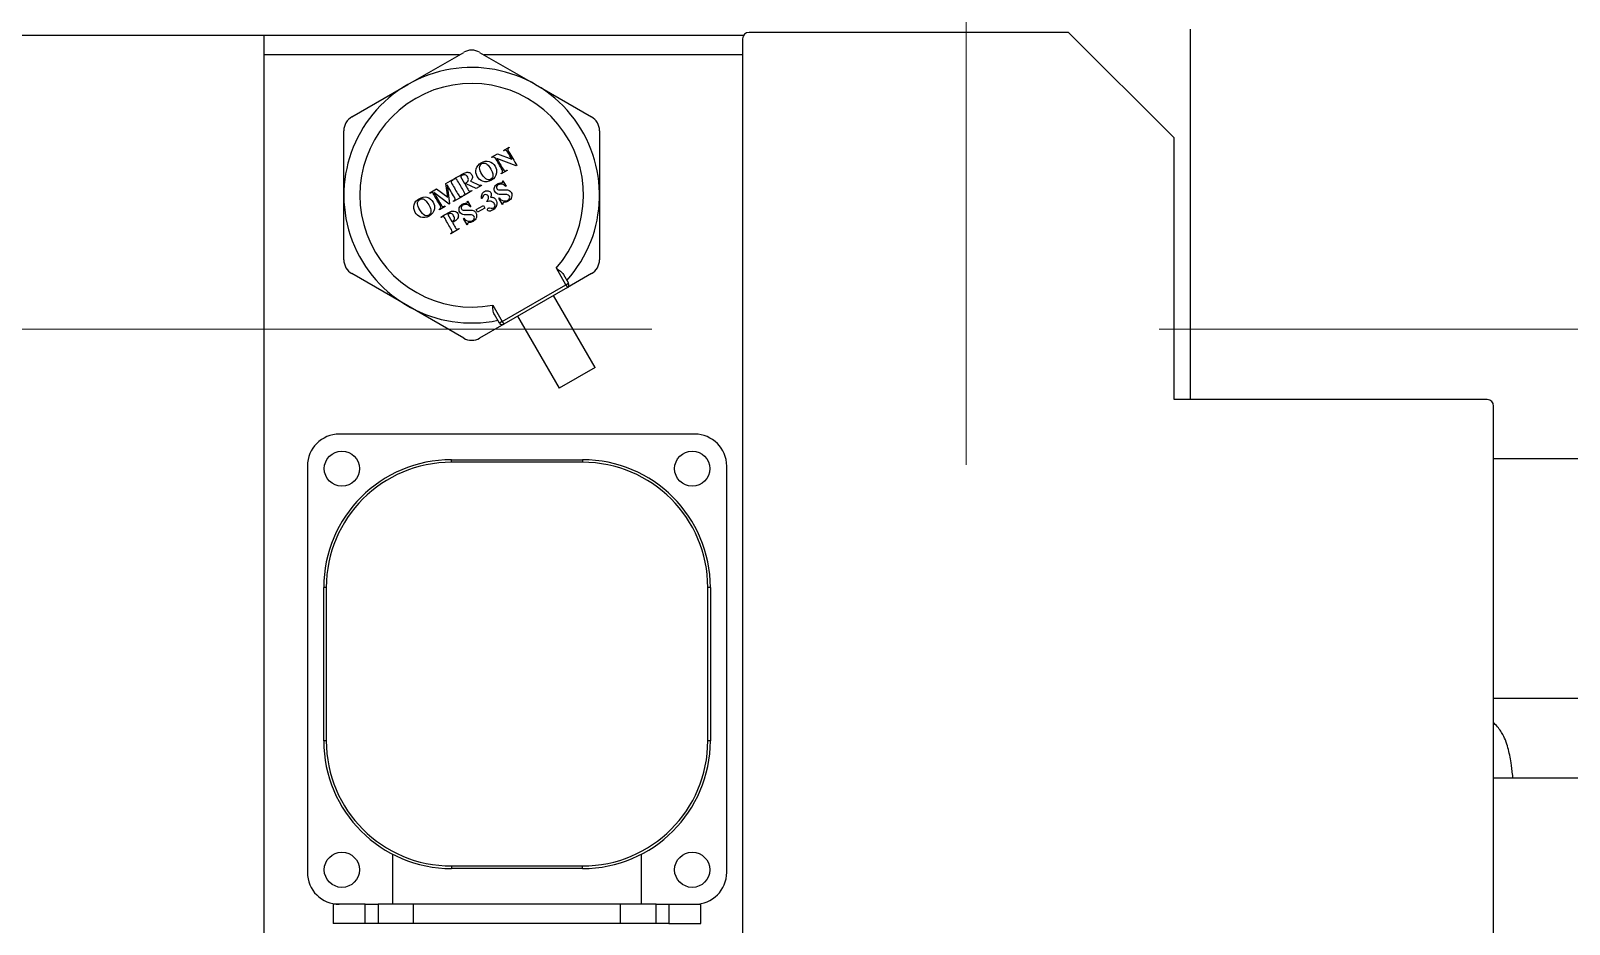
# Model space of a CAD drawing. Header units: millimetres. Extents: x 3795014 to 4300160, y 3869364 to 4016788.
# Drawn here: x 4225969.9 to 4226210.7, y 3924182.4 to 3924322.3 of the extents above; entities that cross this region are included whole.
import ezdxf

# ---------------------------------------------------------------- set-up
doc = ezdxf.new("R2010")
doc.units = ezdxf.units.MM
doc.linetypes.add('осевая2', pattern=[28.575, 19.05, -3.175, 3.175, -3.175])
doc.layers.add('линия перехода', color=7, linetype='Continuous')
doc.layers.add('оси', color=7, linetype='осевая2', lineweight=13)
doc.layers.add('основная', color=7, linetype='Continuous', lineweight=50)

msp = doc.modelspace()

# ---------------------------------------------------------------- linework, layer by layer
at = {"layer": 'линия перехода', "color": 0, "linetype": 'Continuous', "lineweight": -3}
for p, q in [((4226037.03, 3924318.53), (4226006.43, 3924318.53)), ((4226081.32, 3924318.53), (4226040.82, 3924318.53)), ((4226053.65, 3924282.52), (4226052.17, 3924285.09)), ((4226043.69, 3924276.77), (4226053.65, 3924282.52)), ((4226053.65, 3924282.52), (4226054.08, 3924282.77)), ((4226053.65, 3924282.52), (4226053.9, 3924282.09)), ((4226042.21, 3924279.34), (4226043.69, 3924276.77)), ((4226043.69, 3924276.77), (4226043.26, 3924276.52)), ((4226043.69, 3924276.77), (4226043.94, 3924276.34)), ((4226035.77, 3924254.73), (4226035.77, 3924255.13)), ((4226056.27, 3924254.73), (4226035.77, 3924254.73)), ((4226056.27, 3924255.13), (4226056.27, 3924254.73)), ((4226016.17, 3924235.13), (4226015.77, 3924235.13)), ((4226016.17, 3924235.13), (4226016.17, 3924211.13)), ((4226075.87, 3924211.13), (4226075.87, 3924235.13)), ((4226076.27, 3924235.13), (4226075.87, 3924235.13)), ((4226016.17, 3924211.13), (4226015.77, 3924211.13)), ((4226076.27, 3924211.13), (4226075.87, 3924211.13)), ((4226035.77, 3924191.53), (4226056.27, 3924191.53)), ((4226035.77, 3924191.53), (4226035.77, 3924191.13)), ((4226056.27, 3924191.13), (4226056.27, 3924191.53)), ((4226024.27, 3924185.53), (4226024.27, 3924182.53)), ((4226067.77, 3924182.53), (4226067.77, 3924185.53))]:
    msp.add_line(p, q, dxfattribs=at)
for centre, radius, start, end in [((4226038.92, 3924296.53), 17.5, 319.1821, 280.8179), ((4226035.77, 3924235.13), 19.6, 90, 180), ((4226056.27, 3924235.13), 19.6, 0, 90), ((4226035.77, 3924211.13), 19.6, 180, 270), ((4226056.27, 3924211.13), 19.6, 270, 0)]:
    msp.add_arc(centre, radius, start, end, dxfattribs=at)
at = {"layer": 'оси', "ltscale": 25}
for p, q in [((4226116.32, 3929175.59), (4226116.32, 3920275.59)), ((4217732.73, 3924275.59), (4229531.19, 3924275.59))]:
    msp.add_line(p, q, dxfattribs=at)
at = {"layer": 'основная', "color": 0, "linetype": 'Continuous', "lineweight": -3}
for p, q in [((4226132.33, 3924322.03), (4226082.32, 3924322.03)), ((4226148.83, 3924305.53), (4226132.33, 3924322.03)), ((4226151.42, 3924264.53), (4226151.42, 3924322.53)), ((4226006.43, 3924321.53), (4225945.42, 3924321.53)), ((4226081.42, 3924321.53), (4226006.43, 3924321.53)), ((4226006.43, 3924101.53), (4226006.43, 3924321.53)), ((4226081.32, 3924321.03), (4226081.32, 3924167.53)), ((4226081.42, 3924321.47), (4226081.42, 3924321.53)), ((4226028.92, 3924313.85), (4226037.67, 3924318.9)), ((4226040.17, 3924318.9), (4226048.92, 3924313.85)), ((4226020.17, 3924308.8), (4226028.92, 3924313.85)), ((4226048.92, 3924313.85), (4226057.67, 3924308.8)), ((4226018.92, 3924296.53), (4226018.92, 3924306.64)), ((4226058.92, 3924306.64), (4226058.92, 3924296.53)), ((4226148.83, 3924264.53), (4226148.83, 3924305.53)), ((4226042.03, 3924302.49), (4226042.97, 3924303.03)), ((4226042.07, 3924302.42), (4226042.03, 3924302.49)), ((4226042.97, 3924303.03), (4226045.2, 3924302.16)), ((4226043.89, 3924303.56), (4226044.77, 3924304.06)), ((4226043.93, 3924303.49), (4226043.89, 3924303.56)), ((4226044.77, 3924304.06), (4226044.8, 3924304)), ((4226045.9, 3924301.14), (4226042.86, 3924302.3)), ((4226044.5, 3924300.4), (4226043.56, 3924299.86)), ((4226044.46, 3924300.47), (4226044.5, 3924300.4)), ((4226045.97, 3924301.18), (4226045.9, 3924301.14)), ((4226034.88, 3924298.36), (4226035.95, 3924298.97)), ((4226035.17, 3924296.22), (4226034.88, 3924298.36)), ((4226035.08, 3924298.16), (4226035.46, 3924295.19)), ((4226035.95, 3924298.97), (4226035.99, 3924298.91)), ((4226036.14, 3924299), (4226036.1, 3924299.06)), ((4226037.17, 3924299.48), (4226037.82, 3924298.35)), ((4226038.08, 3924298.3), (4226037.91, 3924298.2)), ((4226039.63, 3924297.59), (4226038.08, 3924298.3)), ((4226040.45, 3924298.07), (4226039.63, 3924297.59)), ((4226040.41, 3924298.14), (4226040.45, 3924298.07)), ((4226043.56, 3924299.86), (4226043.52, 3924299.93)), ((4226043.75, 3924298.76), (4226043.81, 3924298.79)), ((4226043.81, 3924298.79), (4226044.33, 3924297.93)), ((4226044.33, 3924297.93), (4226044.25, 3924297.88)), ((4226018.92, 3924286.43), (4226018.92, 3924296.53)), ((4226032.36, 3924296.9), (4226033.43, 3924297.52)), ((4226032.4, 3924296.84), (4226032.36, 3924296.9)), ((4226035.41, 3924295.16), (4226033.02, 3924296.94)), ((4226033.43, 3924297.52), (4226035.17, 3924296.22)), ((4226035.46, 3924295.19), (4226035.41, 3924295.16)), ((4226036.1, 3924295.55), (4226036.06, 3924295.62)), ((4226037.47, 3924296.34), (4226036.1, 3924295.55)), ((4226037.43, 3924296.41), (4226037.47, 3924296.34)), ((4226037.62, 3924296.43), (4226037.58, 3924296.5)), ((4226038.97, 3924297.21), (4226037.62, 3924296.43)), ((4226038.23, 3924295.57), (4226038.29, 3924295.61)), ((4226038.29, 3924295.61), (4226038.81, 3924294.74)), ((4226038.93, 3924297.28), (4226038.97, 3924297.21)), ((4226040.57, 3924296.02), (4226040.48, 3924296)), ((4226041.32, 3924295.53), (4226041.28, 3924295.6)), ((4226043.15, 3924296.07), (4226043.21, 3924296.11)), ((4226043.72, 3924295.08), (4226043.15, 3924296.07)), ((4226058.92, 3924296.53), (4226058.92, 3924286.43)), ((4226033.88, 3924294.27), (4226033.84, 3924294.34)), ((4226034.78, 3924294.79), (4226033.88, 3924294.27)), ((4226034.16, 3924293.05), (4226034.12, 3924293.12)), ((4226034.74, 3924294.86), (4226034.78, 3924294.79)), ((4226035.18, 3924293.54), (4226035.84, 3924292.4)), ((4226037.62, 3924292.88), (4226037.69, 3924292.92)), ((4226038.2, 3924291.89), (4226037.62, 3924292.88)), ((4226038.81, 3924294.74), (4226038.73, 3924294.7)), ((4226039.63, 3924294.28), (4226040.76, 3924294.93)), ((4226039.86, 3924293.88), (4226039.63, 3924294.28)), ((4226040.99, 3924294.53), (4226039.86, 3924293.88)), ((4226040.76, 3924294.93), (4226040.99, 3924294.53)), ((4226043.79, 3924295.12), (4226043.72, 3924295.08)), ((4226035.64, 3924290.49), (4226035.6, 3924290.56)), ((4226036.98, 3924291.27), (4226035.64, 3924290.49)), ((4226036.94, 3924291.33), (4226036.98, 3924291.27)), ((4226038.27, 3924291.93), (4226038.2, 3924291.89)), ((4226028.92, 3924279.21), (4226020.17, 3924284.26)), ((4226053.31, 3924284.12), (4226054.08, 3924282.77)), ((4226057.67, 3924284.26), (4226053.9, 3924282.09)), ((4226053.9, 3924282.09), (4226043.94, 3924276.34)), ((4226058.24, 3924269.58), (4226051.74, 3924280.84)), ((4226037.67, 3924274.16), (4226028.92, 3924279.21)), ((4226043.94, 3924276.34), (4226040.17, 3924274.16)), ((4226043.26, 3924276.52), (4226042.48, 3924277.87)), ((4226046.11, 3924277.59), (4226052.61, 3924266.33)), ((4226058.24, 3924269.58), (4226052.61, 3924266.33)), ((4226197.83, 3924264.53), (4226148.83, 3924264.53)), ((4226198.83, 3924160.53), (4226198.83, 3924263.53)), ((4226073.83, 3924259.13), (4226018.21, 3924259.13)), ((4226035.77, 3924255.13), (4226056.27, 3924255.13)), ((4226216.42, 3924255.28), (4226198.83, 3924255.28)), ((4226013.21, 3924254.13), (4226013.21, 3924190.53)), ((4226078.83, 3924190.53), (4226078.83, 3924254.13)), ((4226015.77, 3924211.13), (4226015.77, 3924235.13)), ((4226076.27, 3924235.13), (4226076.27, 3924211.13)), ((4226198.83, 3924217.78), (4226216.42, 3924217.78)), ((4226216.42, 3924205.28), (4226198.83, 3924205.28)), ((4226026.52, 3924193.4), (4226026.52, 3924185.53)), ((4226065.52, 3924185.53), (4226065.52, 3924193.4)), ((4226056.27, 3924191.13), (4226035.77, 3924191.13)), ((4226022.27, 3924185.53), (4226017.27, 3924185.53)), ((4226017.27, 3924185.53), (4226017.27, 3924182.53)), ((4226022.27, 3924182.53), (4226022.27, 3924185.53)), ((4226022.27, 3924185.53), (4226024.27, 3924185.53)), ((4226029.82, 3924185.53), (4226024.27, 3924185.53)), ((4226062.22, 3924185.53), (4226029.82, 3924185.53)), ((4226029.82, 3924182.53), (4226029.82, 3924185.53)), ((4226062.22, 3924182.53), (4226062.22, 3924185.53)), ((4226067.77, 3924185.53), (4226062.22, 3924185.53)), ((4226067.77, 3924185.53), (4226069.77, 3924185.53)), ((4226069.77, 3924185.53), (4226074.77, 3924185.53)), ((4226069.77, 3924185.53), (4226069.77, 3924182.53)), ((4226074.77, 3924182.53), (4226074.77, 3924185.53)), ((4226022.27, 3924182.53), (4226017.27, 3924182.53)), ((4226024.27, 3924182.53), (4226022.27, 3924182.53)), ((4226029.82, 3924182.53), (4226024.27, 3924182.53)), ((4226062.22, 3924182.53), (4226029.82, 3924182.53)), ((4226067.77, 3924182.53), (4226062.22, 3924182.53)), ((4226069.77, 3924182.53), (4226067.77, 3924182.53)), ((4226069.77, 3924182.53), (4226074.77, 3924182.53))]:
    msp.add_line(p, q, dxfattribs=at)
for centre in [(4226018.61, 3924253.73), (4226073.43, 3924253.73), (4226018.61, 3924190.93), (4226073.43, 3924190.93)]:
    msp.add_circle(centre, 2.75, dxfattribs=at)
for centre, radius, start, end in [((4226082.32, 3924321.03), 1, 90, 180), ((4226038.92, 3924316.74), 2.5, 60, 120), ((4226038.92, 3924296.53), 20, 318.21, 281.79), ((4226021.42, 3924306.64), 2.5, 120, 180), ((4226056.42, 3924306.64), 2.5, 0, 60), ((4226021.42, 3924286.43), 2.5, 180, 240), ((4226056.42, 3924286.43), 2.5, 300, 0), ((4226053.65, 3924282.52), 0.5, 300, 30), ((4226043.69, 3924276.77), 0.5, 210, 300), ((4226038.92, 3924276.32), 2.5, 240, 300), ((4226197.83, 3924263.53), 1, 0, 90), ((4226018.21, 3924254.13), 5, 90, 180), ((4226073.83, 3924254.13), 5, 0, 90), ((4226035.77, 3924235.13), 20, 90, 180), ((4226056.27, 3924235.13), 20, 0, 90), ((4226035.77, 3924211.13), 20, 180, 270), ((4226056.27, 3924211.13), 20, 270, 0), ((4226018.21, 3924190.53), 5, 180, 270), ((4226073.83, 3924190.53), 5, 270, 0)]:
    msp.add_arc(centre, radius, start, end, dxfattribs=at)
for points, knots in [([(4226042.62, 3924302.39), (4226042.58, 3924302.4), (4226042.55, 3924302.41), (4226042.51, 3924302.43), (4226042.41, 3924302.47), (4226042.34, 3924302.49), (4226042.28, 3924302.49), (4226042.22, 3924302.49), (4226042.15, 3924302.46), (4226042.07, 3924302.42)], [0, 0, 0, 0, 0.204475, 0.204475, 0.204475, 0.621355, 0.621355, 0.621355, 1, 1, 1, 1]), ([(4226043.52, 3924299.93), (4226043.67, 3924300.01), (4226043.75, 3924300.1), (4226043.77, 3924300.19), (4226043.8, 3924300.28), (4226043.77, 3924300.4), (4226043.69, 3924300.53), (4226043.33, 3924301.15), (4226042.98, 3924301.77), (4226042.62, 3924302.39)], [0, 0, 0, 0, 0.129924, 0.129924, 0.129924, 0.255782, 0.255782, 0.255782, 1, 1, 1, 1]), ([(4226045.2, 3924302.16), (4226044.99, 3924302.54), (4226044.77, 3924302.91), (4226044.56, 3924303.28), (4226044.47, 3924303.44), (4226044.38, 3924303.53), (4226044.2, 3924303.6), (4226044.07, 3924303.58), (4226043.93, 3924303.49)], [0, 0, 0, 0, 0.621939, 0.621939, 0.621939, 0.783965, 0.783965, 1, 1, 1, 1]), ([(4226044.8, 3924304), (4226044.7, 3924303.92), (4226044.64, 3924303.86), (4226044.61, 3924303.81), (4226044.59, 3924303.77), (4226044.58, 3924303.71), (4226044.6, 3924303.59), (4226044.64, 3924303.49), (4226044.71, 3924303.36), (4226045.13, 3924302.64), (4226045.55, 3924301.91), (4226045.97, 3924301.18)], [0, 0, 0, 0, 0.08227, 0.08227, 0.08227, 0.155162, 0.155162, 0.228053, 0.228053, 0.228053, 1, 1, 1, 1]), ([(4226036.1, 3924299.06), (4226036.51, 3924299.3), (4226036.92, 3924299.53), (4226037.32, 3924299.77), (4226037.64, 3924299.95), (4226037.89, 3924300.06), (4226038.23, 3924300.15), (4226038.4, 3924300.14), (4226038.56, 3924300.07), (4226038.73, 3924300.01), (4226038.85, 3924299.9), (4226039.05, 3924299.54), (4226039.08, 3924299.34), (4226039.01, 3924299.14), (4226038.97, 3924299), (4226038.88, 3924298.87), (4226038.74, 3924298.74)], [0, 0, 0, 0, 0.323713, 0.323713, 0.323713, 0.475408, 0.475408, 0.627103, 0.627103, 0.627103, 0.74522, 0.74522, 0.888648, 0.888648, 0.888648, 1, 1, 1, 1]), ([(4226042.01, 3924298.89), (4226041.53, 3924298.61), (4226041.08, 3924298.56), (4226040.63, 3924298.73), (4226040.28, 3924298.87), (4226040.01, 3924299.11), (4226039.58, 3924299.85), (4226039.53, 3924300.25), (4226039.64, 3924300.66), (4226039.76, 3924301.07), (4226040.01, 3924301.39), (4226040.41, 3924301.6)], [0, 0, 0, 0, 0.285064, 0.285064, 0.285064, 0.506262, 0.506262, 0.753908, 0.753908, 0.753908, 1, 1, 1, 1]), ([(4226040.51, 3924301.48), (4226040.27, 3924301.34), (4226040.16, 3924301.12), (4226040.17, 3924300.8), (4226040.18, 3924300.54), (4226040.3, 3924300.22), (4226040.78, 3924299.4), (4226041.05, 3924299.11), (4226041.33, 3924298.99), (4226041.53, 3924298.9), (4226041.72, 3924298.92), (4226042.05, 3924299.11), (4226042.14, 3924299.2), (4226042.19, 3924299.32), (4226042.26, 3924299.47), (4226042.27, 3924299.65), (4226042.23, 3924299.87), (4226042.19, 3924300.08), (4226042.09, 3924300.34), (4226041.72, 3924300.98), (4226041.53, 3924301.22), (4226041.21, 3924301.49), (4226041.05, 3924301.56), (4226040.91, 3924301.57), (4226040.77, 3924301.58), (4226040.64, 3924301.56), (4226040.51, 3924301.48)], [0, 0, 0, 0, 0.110528, 0.110528, 0.110528, 0.249673, 0.249673, 0.415388, 0.415388, 0.415388, 0.49928, 0.49928, 0.555745, 0.555745, 0.555745, 0.632353, 0.632353, 0.632353, 0.724437, 0.724437, 0.833155, 0.833155, 0.941873, 0.941873, 0.941873, 1, 1, 1, 1]), ([(4226040.41, 3924301.6), (4226040.82, 3924301.85), (4226041.23, 3924301.93), (4226042.05, 3924301.71), (4226042.37, 3924301.46), (4226042.79, 3924300.74), (4226042.86, 3924300.39), (4226042.81, 3924300.02), (4226042.75, 3924299.54), (4226042.48, 3924299.16), (4226042.01, 3924298.89)], [0, 0, 0, 0, 0.250904, 0.250904, 0.501807, 0.501807, 0.716171, 0.716171, 0.716171, 1, 1, 1, 1]), ([(4226042.86, 3924302.3), (4226043.18, 3924301.74), (4226043.51, 3924301.18), (4226043.83, 3924300.62), (4226043.92, 3924300.46), (4226044.01, 3924300.38), (4226044.11, 3924300.37), (4226044.21, 3924300.36), (4226044.3, 3924300.38), (4226044.39, 3924300.43), (4226044.41, 3924300.45), (4226044.44, 3924300.46), (4226044.46, 3924300.47)], [0, 0, 0, 0, 0.720559, 0.720559, 0.720559, 0.862888, 0.862888, 0.862888, 0.973222, 0.973222, 0.973222, 1, 1, 1, 1]), ([(4226036.06, 3924295.62), (4226036.09, 3924295.64), (4226036.11, 3924295.65), (4226036.14, 3924295.67), (4226036.22, 3924295.71), (4226036.27, 3924295.76), (4226036.31, 3924295.82), (4226036.33, 3924295.85), (4226036.33, 3924295.9), (4226036.33, 3924295.96), (4226036.32, 3924295.99), (4226036.28, 3924296.08), (4226036.21, 3924296.21), (4226035.83, 3924296.86), (4226035.46, 3924297.51), (4226035.08, 3924298.16)], [0, 0, 0, 0, 0.032788, 0.032788, 0.032788, 0.10661, 0.10661, 0.10661, 0.154118, 0.154118, 0.154118, 0.249612, 0.249612, 0.249612, 1, 1, 1, 1]), ([(4226035.99, 3924298.91), (4226035.96, 3924298.89), (4226035.93, 3924298.87), (4226035.9, 3924298.86), (4226035.82, 3924298.81), (4226035.77, 3924298.76), (4226035.74, 3924298.71), (4226035.72, 3924298.67), (4226035.71, 3924298.63), (4226035.72, 3924298.57), (4226035.72, 3924298.53), (4226035.76, 3924298.45), (4226035.84, 3924298.31), (4226036.17, 3924297.74), (4226036.51, 3924297.16), (4226036.84, 3924296.58), (4226036.92, 3924296.44), (4226036.97, 3924296.36), (4226037.01, 3924296.34), (4226037.04, 3924296.31), (4226037.09, 3924296.3), (4226037.15, 3924296.3), (4226037.2, 3924296.3), (4226037.27, 3924296.32), (4226037.34, 3924296.36), (4226037.37, 3924296.38), (4226037.4, 3924296.39), (4226037.43, 3924296.41)], [0, 0, 0, 0, 0.027484, 0.027484, 0.027484, 0.090911, 0.090911, 0.090911, 0.131472, 0.131472, 0.131472, 0.213269, 0.213269, 0.213269, 0.786119, 0.786119, 0.786119, 0.871141, 0.871141, 0.871141, 0.912434, 0.912434, 0.912434, 0.972515, 0.972515, 0.972515, 1, 1, 1, 1]), ([(4226035.99, 3924298.91), (4226035.96, 3924298.89), (4226035.93, 3924298.87), (4226035.9, 3924298.86), (4226035.82, 3924298.81), (4226035.77, 3924298.76), (4226035.74, 3924298.71), (4226035.72, 3924298.67), (4226035.71, 3924298.63), (4226035.72, 3924298.57), (4226035.72, 3924298.53), (4226035.76, 3924298.45), (4226035.84, 3924298.31), (4226036.17, 3924297.74), (4226036.51, 3924297.16), (4226036.84, 3924296.58), (4226036.92, 3924296.44), (4226036.97, 3924296.36), (4226037.01, 3924296.34), (4226037.04, 3924296.31), (4226037.09, 3924296.3), (4226037.15, 3924296.3), (4226037.2, 3924296.3), (4226037.27, 3924296.32), (4226037.34, 3924296.36), (4226037.37, 3924296.38), (4226037.4, 3924296.39), (4226037.43, 3924296.41)], [0, 0, 0, 0, 0.027484, 0.027484, 0.027484, 0.090911, 0.090911, 0.090911, 0.131472, 0.131472, 0.131472, 0.213269, 0.213269, 0.213269, 0.786119, 0.786119, 0.786119, 0.871141, 0.871141, 0.871141, 0.912434, 0.912434, 0.912434, 0.972515, 0.972515, 0.972515, 1, 1, 1, 1]), ([(4226037.58, 3924296.5), (4226037.7, 3924296.57), (4226037.78, 3924296.63), (4226037.84, 3924296.72), (4226037.85, 3924296.77), (4226037.85, 3924296.82), (4226037.85, 3924296.87), (4226037.81, 3924296.96), (4226037.72, 3924297.11), (4226037.39, 3924297.68), (4226037.06, 3924298.25), (4226036.73, 3924298.81), (4226036.65, 3924298.96), (4226036.59, 3924299.04), (4226036.55, 3924299.07), (4226036.51, 3924299.1), (4226036.46, 3924299.11), (4226036.41, 3924299.11), (4226036.35, 3924299.1), (4226036.26, 3924299.07), (4226036.14, 3924299)], [0, 0, 0, 0, 0.063526, 0.063526, 0.127052, 0.127052, 0.127052, 0.217453, 0.217453, 0.217453, 0.782856, 0.782856, 0.782856, 0.873233, 0.873233, 0.873233, 0.91658, 0.91658, 0.91658, 1, 1, 1, 1]), ([(4226037.58, 3924296.5), (4226037.7, 3924296.57), (4226037.78, 3924296.63), (4226037.84, 3924296.72), (4226037.85, 3924296.77), (4226037.85, 3924296.82), (4226037.85, 3924296.87), (4226037.81, 3924296.96), (4226037.72, 3924297.11), (4226037.39, 3924297.68), (4226037.06, 3924298.25), (4226036.73, 3924298.81), (4226036.65, 3924298.96), (4226036.59, 3924299.04), (4226036.55, 3924299.07), (4226036.51, 3924299.1), (4226036.46, 3924299.11), (4226036.41, 3924299.11), (4226036.35, 3924299.1), (4226036.26, 3924299.07), (4226036.14, 3924299)], [0, 0, 0, 0, 0.063526, 0.063526, 0.127052, 0.127052, 0.127052, 0.217453, 0.217453, 0.217453, 0.782856, 0.782856, 0.782856, 0.873233, 0.873233, 0.873233, 0.91658, 0.91658, 0.91658, 1, 1, 1, 1]), ([(4226037.82, 3924298.35), (4226037.86, 3924298.37), (4226037.9, 3924298.39), (4226037.93, 3924298.41), (4226038.12, 3924298.52), (4226038.24, 3924298.61), (4226038.39, 3924298.78), (4226038.42, 3924298.88), (4226038.42, 3924298.99), (4226038.43, 3924299.11), (4226038.39, 3924299.23), (4226038.2, 3924299.57), (4226038.06, 3924299.69), (4226037.91, 3924299.73), (4226037.77, 3924299.77), (4226037.59, 3924299.72), (4226037.38, 3924299.6), (4226037.31, 3924299.56), (4226037.24, 3924299.52), (4226037.17, 3924299.48)], [0, 0, 0, 0, 0.048086, 0.048086, 0.048086, 0.197251, 0.197251, 0.346416, 0.346416, 0.346416, 0.491699, 0.491699, 0.698679, 0.698679, 0.698679, 0.909532, 0.909532, 0.909532, 1, 1, 1, 1]), ([(4226037.82, 3924298.35), (4226037.86, 3924298.37), (4226037.9, 3924298.39), (4226037.93, 3924298.41), (4226038.12, 3924298.52), (4226038.24, 3924298.61), (4226038.39, 3924298.78), (4226038.42, 3924298.88), (4226038.42, 3924298.99), (4226038.43, 3924299.11), (4226038.39, 3924299.23), (4226038.2, 3924299.57), (4226038.06, 3924299.69), (4226037.91, 3924299.73), (4226037.77, 3924299.77), (4226037.59, 3924299.72), (4226037.38, 3924299.6), (4226037.31, 3924299.56), (4226037.24, 3924299.52), (4226037.17, 3924299.48)], [0, 0, 0, 0, 0.048086, 0.048086, 0.048086, 0.197251, 0.197251, 0.346416, 0.346416, 0.346416, 0.491699, 0.491699, 0.698679, 0.698679, 0.698679, 0.909532, 0.909532, 0.909532, 1, 1, 1, 1]), ([(4226037.91, 3924298.2), (4226038.05, 3924297.95), (4226038.19, 3924297.71), (4226038.33, 3924297.46), (4226038.42, 3924297.31), (4226038.48, 3924297.23), (4226038.56, 3924297.17), (4226038.61, 3924297.16), (4226038.66, 3924297.17), (4226038.72, 3924297.17), (4226038.81, 3924297.21), (4226038.93, 3924297.28)], [0, 0, 0, 0, 0.5293, 0.5293, 0.5293, 0.674605, 0.674605, 0.819911, 0.819911, 0.819911, 1, 1, 1, 1]), ([(4226038.74, 3924298.74), (4226039.12, 3924298.56), (4226039.5, 3924298.39), (4226039.89, 3924298.21), (4226040.04, 3924298.14), (4226040.14, 3924298.11), (4226040.19, 3924298.1), (4226040.26, 3924298.09), (4226040.34, 3924298.1), (4226040.41, 3924298.14)], [0, 0, 0, 0, 0.696655, 0.696655, 0.696655, 0.87363, 0.87363, 0.87363, 1, 1, 1, 1]), ([(4226043.21, 3924296.11), (4226043.43, 3924295.86), (4226043.66, 3924295.71), (4226043.91, 3924295.66), (4226044.16, 3924295.61), (4226044.38, 3924295.63), (4226044.57, 3924295.74), (4226044.71, 3924295.83), (4226044.81, 3924295.93), (4226044.85, 3924296.06), (4226044.89, 3924296.19), (4226044.88, 3924296.31), (4226044.78, 3924296.47), (4226044.73, 3924296.53), (4226044.66, 3924296.56), (4226044.6, 3924296.6), (4226044.51, 3924296.63), (4226044.42, 3924296.64), (4226044.32, 3924296.66), (4226044.16, 3924296.66), (4226043.94, 3924296.64), (4226043.63, 3924296.62), (4226043.4, 3924296.62), (4226043.25, 3924296.64), (4226043.1, 3924296.67), (4226042.97, 3924296.71), (4226042.85, 3924296.78), (4226042.74, 3924296.85), (4226042.65, 3924296.95), (4226042.45, 3924297.28), (4226042.43, 3924297.51), (4226042.57, 3924297.98), (4226042.72, 3924298.17), (4226043.04, 3924298.35), (4226043.13, 3924298.39), (4226043.22, 3924298.42), (4226043.29, 3924298.44), (4226043.39, 3924298.45), (4226043.61, 3924298.47), (4226043.68, 3924298.48), (4226043.75, 3924298.52), (4226043.77, 3924298.55), (4226043.78, 3924298.58), (4226043.79, 3924298.61), (4226043.78, 3924298.67), (4226043.75, 3924298.76)], [0, 0, 0, 0, 0.116049, 0.116049, 0.116049, 0.208285, 0.208285, 0.208285, 0.267695, 0.267695, 0.267695, 0.31826, 0.31826, 0.347154, 0.347154, 0.347154, 0.382499, 0.382499, 0.382499, 0.447803, 0.447803, 0.447803, 0.54199, 0.54199, 0.54199, 0.600417, 0.600417, 0.600417, 0.65947, 0.65947, 0.757892, 0.757892, 0.856314, 0.856314, 0.892031, 0.892031, 0.892031, 0.919558, 0.919558, 0.947084, 0.947084, 0.97461, 0.97461, 0.97461, 1, 1, 1, 1]), ([(4226044.25, 3924297.88), (4226044.09, 3924298.08), (4226043.89, 3924298.2), (4226043.67, 3924298.25), (4226043.44, 3924298.3), (4226043.24, 3924298.27), (4226042.94, 3924298.1), (4226042.85, 3924298), (4226042.82, 3924297.89), (4226042.78, 3924297.77), (4226042.79, 3924297.67), (4226042.87, 3924297.51), (4226042.92, 3924297.47), (4226042.97, 3924297.44), (4226043.04, 3924297.4), (4226043.14, 3924297.38), (4226043.25, 3924297.37), (4226043.34, 3924297.36), (4226043.52, 3924297.36), (4226043.81, 3924297.38), (4226044.2, 3924297.41), (4226044.49, 3924297.39), (4226044.86, 3924297.24), (4226045.01, 3924297.12), (4226045.23, 3924296.73), (4226045.26, 3924296.49), (4226045.09, 3924295.97), (4226044.92, 3924295.77), (4226044.57, 3924295.57), (4226044.49, 3924295.53), (4226044.32, 3924295.48), (4226044.21, 3924295.46), (4226044.07, 3924295.44), (4226043.99, 3924295.43), (4226043.93, 3924295.41), (4226043.86, 3924295.37), (4226043.83, 3924295.34), (4226043.81, 3924295.29), (4226043.78, 3924295.24), (4226043.78, 3924295.18), (4226043.79, 3924295.12)], [0, 0, 0, 0, 0.097437, 0.097437, 0.097437, 0.176289, 0.176289, 0.237812, 0.237812, 0.237812, 0.280969, 0.280969, 0.308273, 0.308273, 0.308273, 0.349707, 0.349707, 0.349707, 0.426516, 0.426516, 0.426516, 0.521168, 0.521168, 0.61582, 0.61582, 0.735163, 0.735163, 0.854507, 0.854507, 0.892867, 0.892867, 0.931228, 0.931228, 0.931228, 0.955016, 0.955016, 0.975406, 0.975406, 0.975406, 1, 1, 1, 1]), ([(4226032.29, 3924293.28), (4226031.82, 3924293.01), (4226031.36, 3924292.95), (4226030.92, 3924293.12), (4226030.57, 3924293.26), (4226030.3, 3924293.5), (4226029.87, 3924294.24), (4226029.81, 3924294.64), (4226029.93, 3924295.05), (4226030.04, 3924295.47), (4226030.3, 3924295.78), (4226030.7, 3924295.99)], [0, 0, 0, 0, 0.284092, 0.284092, 0.284092, 0.505602, 0.505602, 0.753596, 0.753596, 0.753596, 1, 1, 1, 1]), ([(4226030.79, 3924295.87), (4226030.55, 3924295.74), (4226030.44, 3924295.51), (4226030.46, 3924295.19), (4226030.47, 3924294.93), (4226030.59, 3924294.61), (4226031.07, 3924293.79), (4226031.33, 3924293.5), (4226031.61, 3924293.38), (4226031.81, 3924293.29), (4226032.01, 3924293.31), (4226032.34, 3924293.5), (4226032.43, 3924293.59), (4226032.48, 3924293.71), (4226032.55, 3924293.86), (4226032.56, 3924294.04), (4226032.52, 3924294.26), (4226032.47, 3924294.48), (4226032.37, 3924294.73), (4226032, 3924295.37), (4226031.82, 3924295.61), (4226031.49, 3924295.88), (4226031.34, 3924295.95), (4226031.2, 3924295.97), (4226031.06, 3924295.98), (4226030.92, 3924295.95), (4226030.79, 3924295.87)], [0, 0, 0, 0, 0.110492, 0.110492, 0.110492, 0.249582, 0.249582, 0.415231, 0.415231, 0.415231, 0.498651, 0.498651, 0.555601, 0.555601, 0.555601, 0.632247, 0.632247, 0.632247, 0.724275, 0.724275, 0.832927, 0.832927, 0.941579, 0.941579, 0.941579, 1, 1, 1, 1]), ([(4226030.7, 3924295.99), (4226031.11, 3924296.24), (4226031.52, 3924296.32), (4226031.93, 3924296.21), (4226032.34, 3924296.1), (4226032.66, 3924295.85), (4226033.08, 3924295.13), (4226033.15, 3924294.78), (4226033.1, 3924294.41), (4226033.03, 3924293.93), (4226032.77, 3924293.55), (4226032.29, 3924293.28)], [0, 0, 0, 0, 0.254451, 0.254451, 0.254451, 0.503118, 0.503118, 0.715572, 0.715572, 0.715572, 1, 1, 1, 1]), ([(4226033.84, 3924294.34), (4226033.85, 3924294.35), (4226033.86, 3924294.35), (4226033.87, 3924294.36), (4226033.93, 3924294.39), (4226033.97, 3924294.43), (4226034.01, 3924294.48), (4226034.05, 3924294.52), (4226034.07, 3924294.57), (4226034.08, 3924294.62), (4226034.08, 3924294.67), (4226034.08, 3924294.73), (4226034.06, 3924294.8), (4226034.05, 3924294.82), (4226034.01, 3924294.89), (4226033.95, 3924295), (4226033.63, 3924295.56), (4226033.31, 3924296.11), (4226032.99, 3924296.67), (4226032.91, 3924296.8), (4226032.85, 3924296.88), (4226032.82, 3924296.91), (4226032.78, 3924296.93), (4226032.74, 3924296.95), (4226032.68, 3924296.95), (4226032.62, 3924296.95), (4226032.55, 3924296.93), (4226032.48, 3924296.88), (4226032.45, 3924296.87), (4226032.43, 3924296.85), (4226032.4, 3924296.84)], [0, 0, 0, 0, 0.008835, 0.008835, 0.008835, 0.06412, 0.06412, 0.06412, 0.111763, 0.111763, 0.111763, 0.163338, 0.163338, 0.163338, 0.230305, 0.230305, 0.230305, 0.785011, 0.785011, 0.785011, 0.869658, 0.869658, 0.869658, 0.911404, 0.911404, 0.911404, 0.972874, 0.972874, 0.972874, 1, 1, 1, 1]), ([(4226033.84, 3924294.34), (4226033.85, 3924294.35), (4226033.86, 3924294.35), (4226033.87, 3924294.36), (4226033.93, 3924294.39), (4226033.97, 3924294.43), (4226034.01, 3924294.48), (4226034.05, 3924294.52), (4226034.07, 3924294.57), (4226034.08, 3924294.62), (4226034.08, 3924294.67), (4226034.08, 3924294.73), (4226034.06, 3924294.8), (4226034.05, 3924294.82), (4226034.01, 3924294.89), (4226033.95, 3924295), (4226033.63, 3924295.56), (4226033.31, 3924296.11), (4226032.99, 3924296.67), (4226032.91, 3924296.8), (4226032.85, 3924296.88), (4226032.82, 3924296.91), (4226032.78, 3924296.93), (4226032.74, 3924296.95), (4226032.68, 3924296.95), (4226032.62, 3924296.95), (4226032.55, 3924296.93), (4226032.48, 3924296.88), (4226032.45, 3924296.87), (4226032.43, 3924296.85), (4226032.4, 3924296.84)], [0, 0, 0, 0, 0.008835, 0.008835, 0.008835, 0.06412, 0.06412, 0.06412, 0.111763, 0.111763, 0.111763, 0.163338, 0.163338, 0.163338, 0.230305, 0.230305, 0.230305, 0.785011, 0.785011, 0.785011, 0.869658, 0.869658, 0.869658, 0.911404, 0.911404, 0.911404, 0.972874, 0.972874, 0.972874, 1, 1, 1, 1]), ([(4226033.02, 3924296.94), (4226033.38, 3924296.32), (4226033.74, 3924295.71), (4226034.09, 3924295.09), (4226034.17, 3924294.96), (4226034.21, 3924294.88), (4226034.24, 3924294.86), (4226034.29, 3924294.8), (4226034.36, 3924294.77), (4226034.52, 3924294.76), (4226034.62, 3924294.79), (4226034.74, 3924294.86)], [0, 0, 0, 0, 0.722356, 0.722356, 0.722356, 0.814732, 0.814732, 0.814732, 0.907366, 0.907366, 1, 1, 1, 1]), ([(4226037.69, 3924292.92), (4226037.91, 3924292.68), (4226038.14, 3924292.53), (4226038.64, 3924292.42), (4226038.86, 3924292.45), (4226039.05, 3924292.56), (4226039.19, 3924292.64), (4226039.29, 3924292.75), (4226039.33, 3924292.88), (4226039.37, 3924293), (4226039.36, 3924293.12), (4226039.26, 3924293.29), (4226039.21, 3924293.34), (4226039.14, 3924293.38), (4226039.08, 3924293.42), (4226038.99, 3924293.44), (4226038.9, 3924293.45), (4226038.8, 3924293.47), (4226038.64, 3924293.47), (4226038.42, 3924293.45), (4226038.11, 3924293.44), (4226037.88, 3924293.43), (4226037.73, 3924293.46), (4226037.58, 3924293.48), (4226037.45, 3924293.53), (4226037.33, 3924293.6), (4226037.22, 3924293.67), (4226037.13, 3924293.76), (4226036.93, 3924294.1), (4226036.91, 3924294.32), (4226036.98, 3924294.55), (4226037.05, 3924294.79), (4226037.2, 3924294.98), (4226037.52, 3924295.16), (4226037.61, 3924295.2), (4226037.7, 3924295.23), (4226037.77, 3924295.25), (4226037.86, 3924295.26), (4226037.98, 3924295.27), (4226038.09, 3924295.28), (4226038.16, 3924295.29), (4226038.23, 3924295.33), (4226038.25, 3924295.36), (4226038.26, 3924295.39), (4226038.27, 3924295.42), (4226038.26, 3924295.48), (4226038.23, 3924295.57)], [0, 0, 0, 0, 0.104186, 0.104186, 0.208372, 0.208372, 0.208372, 0.267766, 0.267766, 0.267766, 0.318308, 0.318308, 0.347189, 0.347189, 0.347189, 0.382747, 0.382747, 0.382747, 0.448027, 0.448027, 0.448027, 0.542186, 0.542186, 0.542186, 0.600418, 0.600418, 0.600418, 0.656749, 0.656749, 0.750635, 0.750635, 0.750635, 0.854446, 0.854446, 0.891818, 0.891818, 0.891818, 0.929995, 0.929995, 0.929995, 0.952923, 0.952923, 0.974645, 0.974645, 0.974645, 1, 1, 1, 1]), ([(4226040.48, 3924296), (4226040.45, 3924296.27), (4226040.48, 3924296.5), (4226040.64, 3924296.89), (4226040.77, 3924297.03), (4226041.14, 3924297.24), (4226041.32, 3924297.27), (4226041.5, 3924297.23), (4226041.68, 3924297.19), (4226041.82, 3924297.09), (4226041.96, 3924296.85), (4226041.98, 3924296.74), (4226041.98, 3924296.62), (4226041.98, 3924296.5), (4226041.94, 3924296.37), (4226041.86, 3924296.23)], [0, 0, 0, 0, 0.197282, 0.197282, 0.394564, 0.394564, 0.598143, 0.598143, 0.598143, 0.760626, 0.760626, 0.868949, 0.868949, 0.868949, 1, 1, 1, 1]), ([(4226041.28, 3924295.6), (4226041.41, 3924295.73), (4226041.49, 3924295.83), (4226041.52, 3924295.9), (4226041.56, 3924295.97), (4226041.58, 3924296.05), (4226041.57, 3924296.25), (4226041.55, 3924296.34), (4226041.44, 3924296.52), (4226041.35, 3924296.59), (4226041.23, 3924296.62), (4226041.1, 3924296.66), (4226040.98, 3924296.64), (4226040.69, 3924296.47), (4226040.59, 3924296.28), (4226040.57, 3924296.02)], [0, 0, 0, 0, 0.16547, 0.16547, 0.16547, 0.280785, 0.280785, 0.3961, 0.3961, 0.553604, 0.553604, 0.553604, 0.728772, 0.728772, 1, 1, 1, 1]), ([(4226041.86, 3924296.23), (4226042.05, 3924296.24), (4226042.22, 3924296.22), (4226042.36, 3924296.16), (4226042.51, 3924296.1), (4226042.63, 3924295.99), (4226042.88, 3924295.55), (4226042.91, 3924295.26), (4226042.82, 3924294.95), (4226042.74, 3924294.64), (4226042.52, 3924294.4), (4226041.97, 3924294.07), (4226041.79, 3924294.02), (4226041.64, 3924294.03), (4226041.54, 3924294.04), (4226041.46, 3924294.09), (4226041.38, 3924294.23), (4226041.37, 3924294.29), (4226041.41, 3924294.43), (4226041.44, 3924294.47), (4226041.54, 3924294.53), (4226041.59, 3924294.54), (4226041.64, 3924294.55), (4226041.66, 3924294.55), (4226041.77, 3924294.54), (4226041.96, 3924294.5), (4226042.14, 3924294.47), (4226042.29, 3924294.49), (4226042.49, 3924294.61), (4226042.56, 3924294.69), (4226042.61, 3924294.92), (4226042.58, 3924295.04), (4226042.41, 3924295.33), (4226042.26, 3924295.46), (4226041.84, 3924295.62), (4226041.59, 3924295.61), (4226041.32, 3924295.53)], [0, 0, 0, 0, 0.072652, 0.072652, 0.072652, 0.145752, 0.145752, 0.269002, 0.269002, 0.269002, 0.402505, 0.402505, 0.492013, 0.492013, 0.492013, 0.530142, 0.530142, 0.557631, 0.557631, 0.583924, 0.583924, 0.604778, 0.604778, 0.604778, 0.650196, 0.650196, 0.650196, 0.716068, 0.716068, 0.772854, 0.772854, 0.829641, 0.829641, 0.91482, 0.91482, 1, 1, 1, 1]), ([(4226034.12, 3924293.12), (4226034.5, 3924293.34), (4226034.88, 3924293.56), (4226035.27, 3924293.78), (4226035.64, 3924294), (4226035.95, 3924294.09), (4226036.44, 3924294.01), (4226036.62, 3924293.89), (4226036.83, 3924293.52), (4226036.86, 3924293.34), (4226036.79, 3924292.98), (4226036.69, 3924292.81), (4226036.53, 3924292.66), (4226036.42, 3924292.56), (4226036.22, 3924292.42), (4226035.92, 3924292.25)], [0, 0, 0, 0, 0.272441, 0.272441, 0.272441, 0.427409, 0.427409, 0.582377, 0.582377, 0.715415, 0.715415, 0.848453, 0.848453, 0.848453, 1, 1, 1, 1]), ([(4226035.6, 3924290.56), (4226035.72, 3924290.63), (4226035.8, 3924290.69), (4226035.86, 3924290.78), (4226035.87, 3924290.83), (4226035.87, 3924290.88), (4226035.87, 3924290.92), (4226035.82, 3924291.02), (4226035.74, 3924291.16), (4226035.41, 3924291.73), (4226035.08, 3924292.3), (4226034.75, 3924292.87), (4226034.67, 3924293.02), (4226034.61, 3924293.1), (4226034.57, 3924293.13), (4226034.53, 3924293.16), (4226034.48, 3924293.17), (4226034.43, 3924293.17), (4226034.37, 3924293.16), (4226034.28, 3924293.12), (4226034.16, 3924293.05)], [0, 0, 0, 0, 0.063303, 0.063303, 0.126606, 0.126606, 0.126606, 0.217017, 0.217017, 0.217017, 0.78252, 0.78252, 0.78252, 0.872932, 0.872932, 0.872932, 0.916672, 0.916672, 0.916672, 1, 1, 1, 1]), ([(4226035.6, 3924290.56), (4226035.72, 3924290.63), (4226035.8, 3924290.69), (4226035.86, 3924290.78), (4226035.87, 3924290.83), (4226035.87, 3924290.88), (4226035.87, 3924290.92), (4226035.82, 3924291.02), (4226035.74, 3924291.16), (4226035.41, 3924291.73), (4226035.08, 3924292.3), (4226034.75, 3924292.87), (4226034.67, 3924293.02), (4226034.61, 3924293.1), (4226034.57, 3924293.13), (4226034.53, 3924293.16), (4226034.48, 3924293.17), (4226034.43, 3924293.17), (4226034.37, 3924293.16), (4226034.28, 3924293.12), (4226034.16, 3924293.05)], [0, 0, 0, 0, 0.063303, 0.063303, 0.126606, 0.126606, 0.126606, 0.217017, 0.217017, 0.217017, 0.78252, 0.78252, 0.78252, 0.872932, 0.872932, 0.872932, 0.916672, 0.916672, 0.916672, 1, 1, 1, 1]), ([(4226035.94, 3924292.45), (4226036.1, 3924292.54), (4226036.19, 3924292.66), (4226036.25, 3924292.94), (4226036.21, 3924293.11), (4226035.98, 3924293.51), (4226035.86, 3924293.63), (4226035.58, 3924293.71), (4226035.43, 3924293.68), (4226035.26, 3924293.58), (4226035.23, 3924293.57), (4226035.21, 3924293.55), (4226035.18, 3924293.54)], [0, 0, 0, 0, 0.239121, 0.239121, 0.478243, 0.478243, 0.717364, 0.717364, 0.956485, 0.956485, 0.956485, 1, 1, 1, 1]), ([(4226038.73, 3924294.7), (4226038.57, 3924294.89), (4226038.37, 3924295.02), (4226038.15, 3924295.06), (4226037.92, 3924295.11), (4226037.72, 3924295.09), (4226037.42, 3924294.91), (4226037.33, 3924294.81), (4226037.29, 3924294.7), (4226037.26, 3924294.58), (4226037.27, 3924294.48), (4226037.35, 3924294.33), (4226037.4, 3924294.28), (4226037.45, 3924294.26), (4226037.52, 3924294.22), (4226037.62, 3924294.19), (4226037.73, 3924294.18), (4226037.82, 3924294.17), (4226038, 3924294.18), (4226038.29, 3924294.19), (4226038.68, 3924294.22), (4226038.97, 3924294.2), (4226039.16, 3924294.13), (4226039.34, 3924294.06), (4226039.48, 3924293.93), (4226039.71, 3924293.54), (4226039.74, 3924293.3), (4226039.57, 3924292.79), (4226039.4, 3924292.58), (4226039.05, 3924292.38), (4226038.97, 3924292.34), (4226038.88, 3924292.32), (4226038.8, 3924292.29), (4226038.69, 3924292.27), (4226038.55, 3924292.25), (4226038.47, 3924292.24), (4226038.41, 3924292.23), (4226038.34, 3924292.18), (4226038.31, 3924292.15), (4226038.29, 3924292.1), (4226038.26, 3924292.05), (4226038.26, 3924291.99), (4226038.27, 3924291.93)], [0, 0, 0, 0, 0.097645, 0.097645, 0.097645, 0.176493, 0.176493, 0.238013, 0.238013, 0.238013, 0.281103, 0.281103, 0.308364, 0.308364, 0.308364, 0.349808, 0.349808, 0.349808, 0.426366, 0.426366, 0.426366, 0.548709, 0.548709, 0.548709, 0.634276, 0.634276, 0.742166, 0.742166, 0.850056, 0.850056, 0.883965, 0.883965, 0.883965, 0.931195, 0.931195, 0.931195, 0.954992, 0.954992, 0.97539, 0.97539, 0.97539, 1, 1, 1, 1]), ([(4226035.92, 3924292.25), (4226036.07, 3924292), (4226036.21, 3924291.76), (4226036.35, 3924291.51), (4226036.43, 3924291.37), (4226036.49, 3924291.28), (4226036.53, 3924291.26), (4226036.57, 3924291.23), (4226036.62, 3924291.22), (4226036.68, 3924291.22), (4226036.73, 3924291.23), (4226036.82, 3924291.26), (4226036.94, 3924291.33)], [0, 0, 0, 0, 0.52787, 0.52787, 0.52787, 0.725758, 0.725758, 0.725758, 0.818892, 0.818892, 0.818892, 1, 1, 1, 1]), ([(4226052.17, 3924285.09), (4226052.28, 3924285.02), (4226052.39, 3924284.94), (4226052.61, 3924284.79), (4226052.72, 3924284.71), (4226052.92, 3924284.56), (4226053.01, 3924284.47), (4226053.18, 3924284.3), (4226053.25, 3924284.21), (4226053.31, 3924284.12)], [0, 0, 0, 0, 0.25, 0.25, 0.5, 0.5, 0.75, 0.75, 1, 1, 1, 1]), ([(4226042.48, 3924277.87), (4226042.43, 3924277.96), (4226042.38, 3924278.07), (4226042.32, 3924278.3), (4226042.3, 3924278.42), (4226042.26, 3924278.68), (4226042.25, 3924278.81), (4226042.22, 3924279.07), (4226042.22, 3924279.21), (4226042.21, 3924279.34)], [0, 0, 0, 0, 0.25, 0.25, 0.5, 0.5, 0.75, 0.75, 1, 1, 1, 1]), ([(4226201.87, 3924205.3), (4226201.84, 3924205.49), (4226201.75, 3924206.31), (4226201.59, 3924207.53), (4226201.35, 3924208.9), (4226201.07, 3924210.09), (4226200.79, 3924211.04), (4226200.16, 3924212.41), (4226199.4, 3924213.42), (4226198.87, 3924213.92), (4226198.85, 3924213.94)], [0.18202893, 0.18202893, 0.18202893, 0.18202893, 0.18561958, 0.19747796, 0.20598597, 0.21500126, 0.22433949, 0.23104869, 0.23797429, 0.23826258, 0.23826258, 0.23826258, 0.23826258])]:
    msp.add_open_spline(points, degree=3, knots=knots, dxfattribs=at)
msp.add_open_spline([(4226035.84, 3924292.4), (4226035.88, 3924292.42), (4226035.92, 3924292.43), (4226035.94, 3924292.45)], degree=3, dxfattribs=at)

doc.saveas('drawing.dxf')
